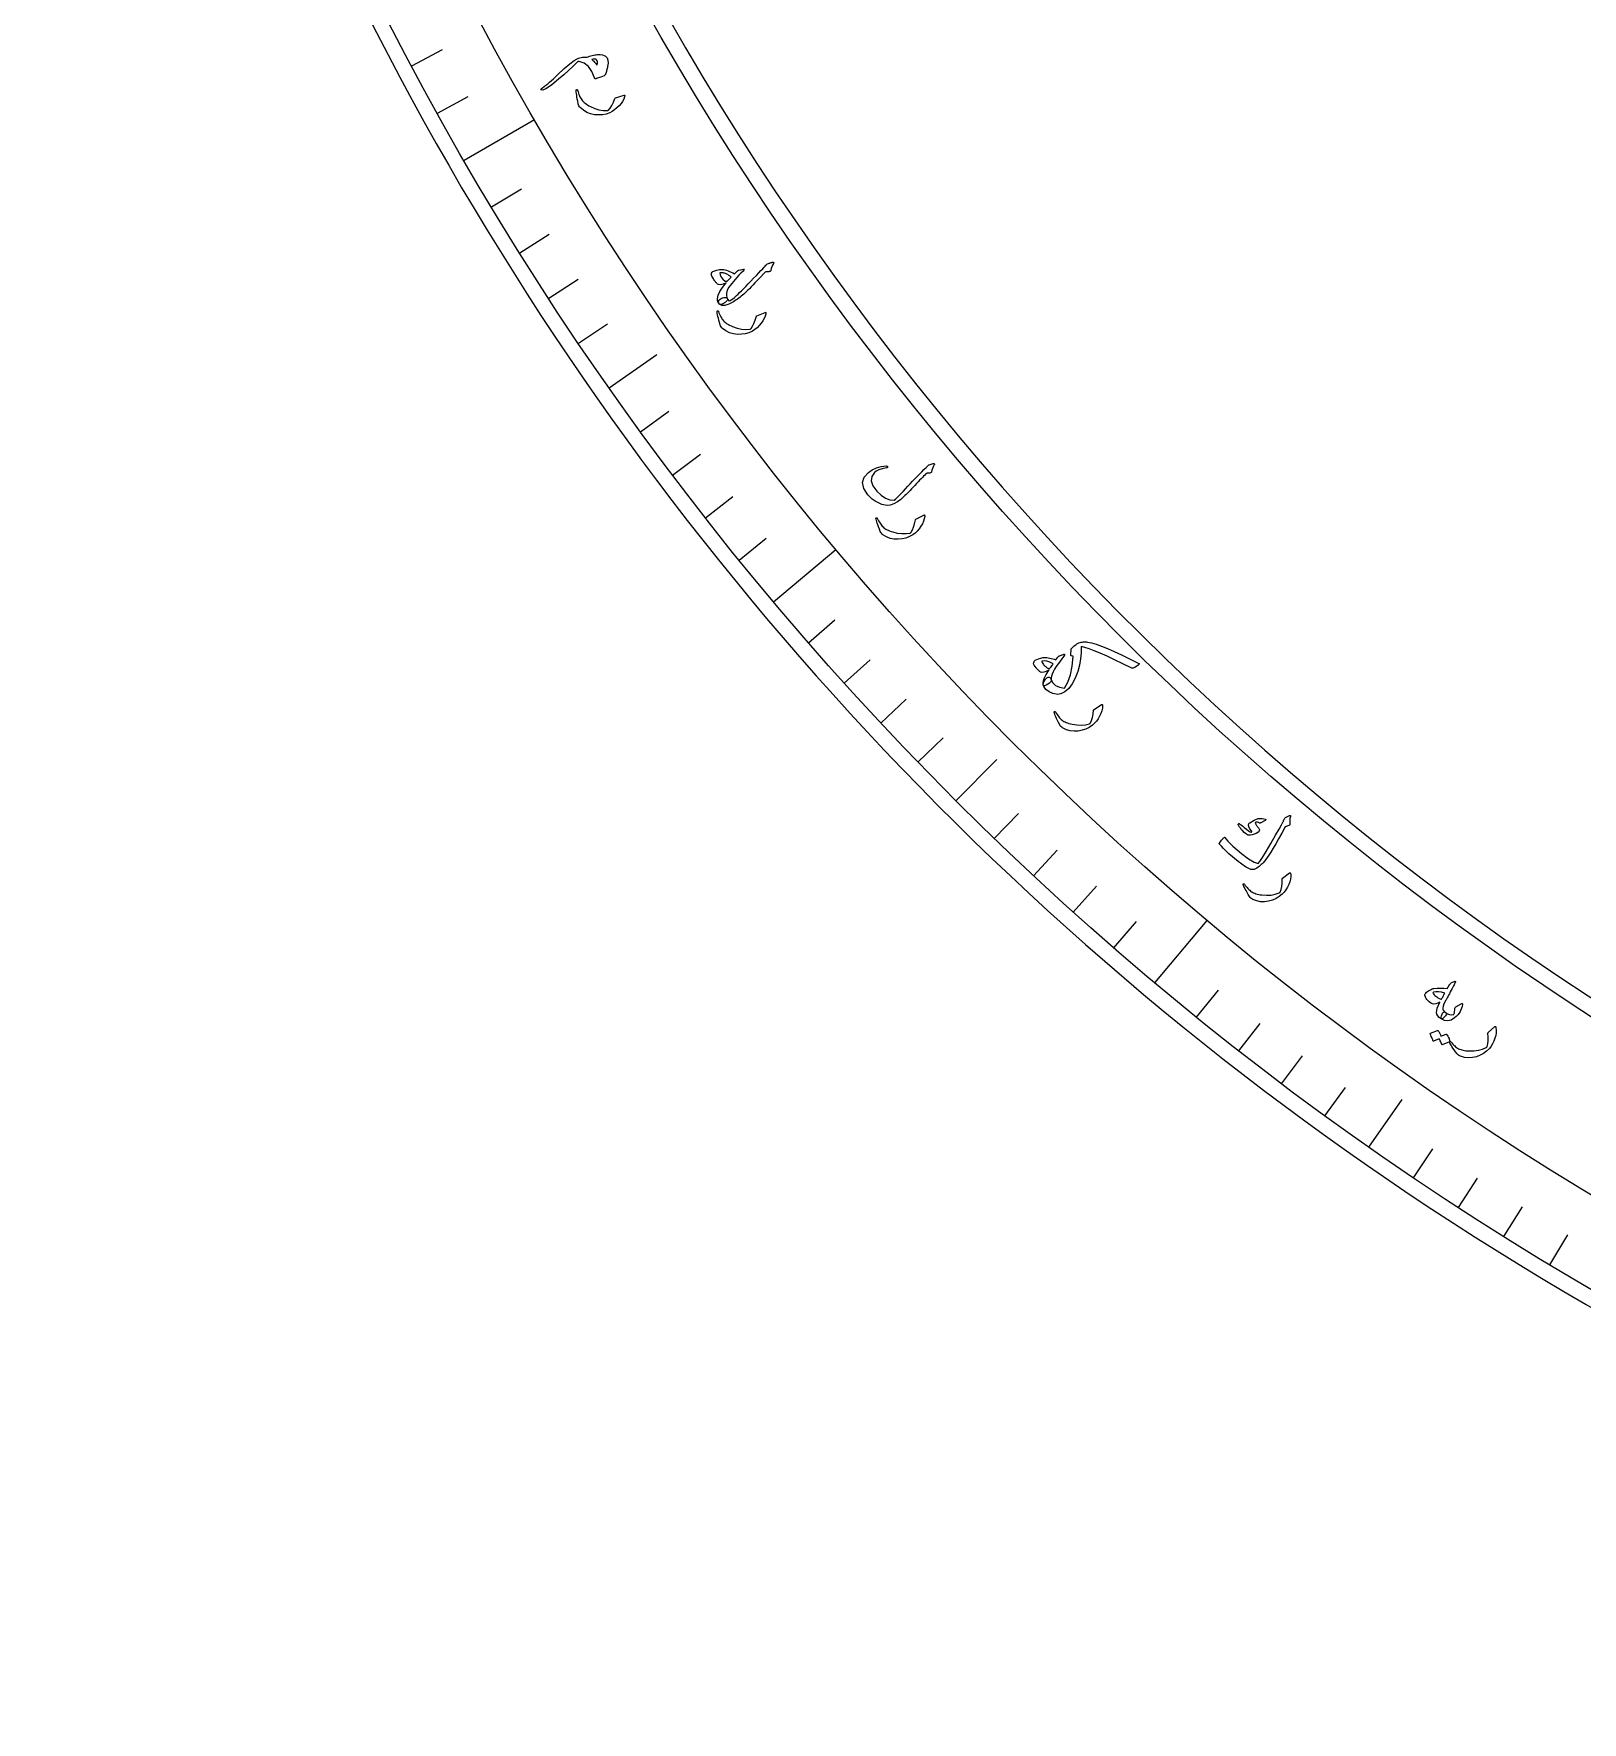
# Model space of a CAD drawing. Header units: millimetres. Extents: x -75 to 75, y -75 to 98.
# Drawn here: x -75 to -37.65, y -75 to -34.26 of the extents above; entities that cross this region are included whole.
import ezdxf

# ---------------------------------------------------------------- set-up
doc = ezdxf.new("R2010")
doc.units = ezdxf.units.MM
for name, color, linetype in [('CUT_INNER', 6, 'Continuous'), ('CUT_OUTER', 1, 'Continuous'), ('ENGRAVE', 7, 'Continuous'), ('ENGRAVE_FINE', 8, 'Continuous'), ('TEXT', 5, 'Continuous')]:
    doc.layers.add(name, color=color, linetype=linetype)

msp = doc.modelspace()

# ---------------------------------------------------------------- linework, layer by layer
at = {"layer": 'CUT_INNER'}
msp.add_arc((0.0001, -0.0002), 68.6249, 92.275813, 359.648624, dxfattribs=at)
at = {"layer": 'CUT_OUTER'}
msp.add_arc((0.0001, -0.0001), 74.9999, 179.924179, 0.000091, dxfattribs=at)
at = {"layer": 'ENGRAVE'}
for points in [[(-64.6207, -37.3087), (-62.9202, -36.327)], [(-61.1231, -42.7988), (-59.9742, -41.9944)], [(-57.1603, -47.9632), (-55.6562, -46.7011)], [(-52.7625, -52.7625), (-51.7708, -51.7708)], [(-47.9632, -57.1603), (-46.7011, -55.6562)], [(-42.7988, -61.1231), (-41.9944, -59.9742)]]:
    msp.add_lwpolyline(points, dxfattribs=at)
for radius in [74.6175, 72.654, 69.0075]:
    msp.add_circle((0, 0), radius, dxfattribs=at)
at = {"layer": 'ENGRAVE_FINE'}
for points in [[(-65.8833, -35.0308), (-65.1403, -34.6357)], [(-65.2619, -36.1753), (-64.5259, -35.7673)], [(-63.9597, -38.4309), (-63.2384, -37.9974)], [(-63.2792, -39.5413), (-62.5656, -39.0953)], [(-62.5795, -40.6396), (-61.8738, -40.1813)], [(-61.8607, -41.7256), (-61.1631, -41.255)], [(-60.3668, -43.8591), (-59.686, -43.3644)], [(-59.5922, -44.9059), (-58.9201, -44.3995)], [(-58.7994, -45.9391), (-58.1363, -45.421)], [(-57.9887, -46.9583), (-57.3347, -46.4287)], [(-56.3145, -48.9535), (-55.6795, -48.4014)], [(-55.4516, -49.9289), (-54.8263, -49.3658)], [(-54.5718, -50.889), (-53.9564, -50.3151)], [(-53.6753, -51.8337), (-53.07, -51.2491)], [(-51.8337, -53.6753), (-51.2491, -53.07)], [(-50.889, -54.5718), (-50.3151, -53.9564)], [(-49.9289, -55.4516), (-49.3658, -54.8263)], [(-48.9535, -56.3145), (-48.4014, -55.6795)], [(-46.9583, -57.9887), (-46.4287, -57.3347)], [(-45.9391, -58.7994), (-45.421, -58.1363)], [(-44.9059, -59.5922), (-44.3995, -58.9201)], [(-43.8591, -60.3668), (-43.3644, -59.686)], [(-41.7256, -61.8607), (-41.255, -61.1631)], [(-40.6396, -62.5795), (-40.1813, -61.8738)], [(-39.5413, -63.2792), (-39.0953, -62.5656)], [(-38.4309, -63.9597), (-37.9974, -63.2384)]]:
    msp.add_lwpolyline(points, dxfattribs=at)
at = {"layer": 'TEXT'}
for points in [[(-61.6638, -34.8215), (-61.6318, -34.81), (-61.5995, -34.7994), (-61.5668, -34.7896), (-61.5338, -34.7807), (-61.5006, -34.773), (-61.4673, -34.7668), (-61.4338, -34.7622), (-61.4002, -34.7592), (-61.3365, -34.7586), (-61.283, -34.765), (-61.2397, -34.7783), (-61.2067, -34.7985), (-61.1732, -34.839), (-61.1543, -34.8937), (-61.1497, -34.9627), (-61.1596, -35.046), (-61.1642, -35.0701), (-61.1696, -35.094), (-61.1756, -35.1177), (-61.1824, -35.1411), (-61.1898, -35.1646), (-61.1978, -35.188), (-61.2063, -35.2115), (-61.2155, -35.2351), (-61.2213, -35.2478), (-61.2282, -35.2581), (-61.2362, -35.2661), (-61.2453, -35.2716), (-61.2859, -35.2868), (-61.3223, -35.3002), (-61.3545, -35.3117), (-61.3824, -35.3215), (-61.4057, -35.3292), (-61.4239, -35.335), (-61.4371, -35.3388), (-61.4452, -35.3406), (-61.4567, -35.3401), (-61.4659, -35.3361), (-61.4729, -35.3288), (-61.4775, -35.318), (-61.5387, -35.1653), (-61.6205, -35.0489), (-61.723, -34.9687), (-61.8464, -34.9247), (-61.859, -34.9237), (-61.8701, -34.9253), (-61.8798, -34.9295), (-61.8881, -34.9361), (-61.9929, -35.038), (-62.1033, -35.1415), (-62.2195, -35.2465), (-62.3414, -35.3532), (-62.5088, -35.4907), (-62.6349, -35.5798), (-62.7198, -35.6203), (-62.7636, -35.6123), (-62.767, -35.6008), (-62.7629, -35.5879), (-62.7512, -35.5734), (-62.732, -35.5574), (-62.6898, -35.5275), (-62.6468, -35.495), (-62.6028, -35.4598), (-62.558, -35.422), (-62.5122, -35.3818), (-62.4654, -35.3396), (-62.4177, -35.2954), (-62.369, -35.2491), (-62.2055, -35.0941), (-62.0724, -34.9776), (-61.9698, -34.8994), (-61.8977, -34.8592), (-61.8614, -34.8456), (-61.827, -34.8348), (-61.7944, -34.8266), (-61.7638, -34.8213), (-61.7354, -34.8183), (-61.7092, -34.8173), (-61.6853, -34.8184), (-61.6638, -34.8215)], [(-61.5424, -34.8783), (-61.5258, -34.8913), (-61.5093, -34.9054), (-61.4928, -34.9208), (-61.4764, -34.9374), (-61.46, -34.9551), (-61.4439, -34.9738), (-61.4279, -34.9935), (-61.4121, -35.0143), (-61.406, -34.969), (-61.4059, -34.9329), (-61.4118, -34.9059), (-61.4236, -34.8881), (-61.4469, -34.8721), (-61.4745, -34.8652), (-61.5064, -34.8673), (-61.5424, -34.8783)], [(-60.7638, -35.7402), (-60.76, -35.7393), (-60.7566, -35.739), (-60.7538, -35.7393), (-60.7516, -35.7403), (-60.7482, -35.7451), (-60.7468, -35.7526), (-60.7474, -35.7629), (-60.7502, -35.7758), (-60.77, -35.8318), (-60.7985, -35.887), (-60.8357, -35.9412), (-60.8817, -35.9946), (-60.9346, -36.0463), (-60.99, -36.0916), (-61.048, -36.1305), (-61.1086, -36.163), (-61.196, -36.193), (-61.2864, -36.2105), (-61.3799, -36.2157), (-61.4764, -36.2084), (-61.572, -36.1879), (-61.6609, -36.1522), (-61.7431, -36.1014), (-61.8185, -36.0354), (-61.836, -36.0161), (-61.85, -35.9948), (-61.8607, -35.9715), (-61.8679, -35.9462), (-61.8799, -35.8853), (-61.8902, -35.83), (-61.8988, -35.7804), (-61.9058, -35.7364), (-61.9111, -35.6983), (-61.9147, -35.666), (-61.9165, -35.6396), (-61.9166, -35.6191), (-61.9157, -35.6143), (-61.9143, -35.6104), (-61.9124, -35.6075), (-61.9099, -35.6054), (-61.9062, -35.6038), (-61.9023, -35.6029), (-61.8982, -35.6029), (-61.894, -35.6036), (-61.8901, -35.6055), (-61.8869, -35.6087), (-61.8844, -35.6132), (-61.8827, -35.6191), (-61.8729, -35.6554), (-61.8624, -35.6894), (-61.8513, -35.7212), (-61.8394, -35.7507), (-61.8267, -35.7783), (-61.8131, -35.8041), (-61.7985, -35.8281), (-61.783, -35.8503), (-61.7658, -35.8715), (-61.7461, -35.8923), (-61.7241, -35.9128), (-61.6997, -35.933), (-61.6728, -35.9528), (-61.6432, -35.9721), (-61.611, -35.991), (-61.5762, -36.0093), (-61.4712, -36.0564), (-61.3679, -36.0888), (-61.2666, -36.1064), (-61.1671, -36.1094), (-61.1595, -36.1089), (-61.1518, -36.1065), (-61.144, -36.1022), (-61.1361, -36.096), (-61.0966, -36.047), (-61.0579, -35.9839), (-61.0199, -35.9066), (-60.9825, -35.8153), (-60.9795, -35.8105), (-60.9765, -35.8069), (-60.9733, -35.8044), (-60.9701, -35.8031)], [(-57.1893, -39.7668), (-57.1789, -39.7641), (-57.1701, -39.7641), (-57.1629, -39.7669), (-57.1574, -39.7723), (-57.1544, -39.7786), (-57.1539, -39.7856), (-57.1557, -39.7933), (-57.1599, -39.8017), (-57.1843, -39.8411), (-57.2026, -39.8807), (-57.2148, -39.9204), (-57.2207, -39.9602), (-57.2252, -39.975), (-57.2341, -39.9859), (-57.2472, -39.9929), (-57.2648, -39.996), (-57.2746, -39.9965), (-57.2846, -39.9969), (-57.2946, -39.9972), (-57.3047, -39.9974), (-57.3149, -39.9976), (-57.3249, -39.9978), (-57.3348, -39.9982), (-57.3447, -39.9987), (-57.3607, -40.0113), (-57.4017, -40.0518), (-57.4677, -40.1201), (-57.5585, -40.2165), (-57.6084, -40.2695), (-57.6554, -40.3191), (-57.6996, -40.3652), (-57.7409, -40.4077), (-57.7795, -40.4465), (-57.8152, -40.4813), (-57.848, -40.5123), (-57.8779, -40.5394), (-57.9067, -40.5641), (-57.9359, -40.5883), (-57.9655, -40.6118), (-57.9956, -40.6346), (-58.0262, -40.6569), (-58.0576, -40.6787), (-58.0895, -40.7), (-58.1222, -40.7207), (-58.2368, -40.7831), (-58.3316, -40.8139), (-58.4066, -40.813), (-58.4618, -40.7805), (-58.4789, -40.7573), (-58.4854, -40.7338), (-58.4812, -40.7099), (-58.4664, -40.6858), (-58.4447, -40.6635), (-58.4197, -40.6455), (-58.3915, -40.6317), (-58.36, -40.622), (-58.3285, -40.6165), (-58.3037, -40.6175), (-58.2855, -40.6251), (-58.2739, -40.6391), (-58.2667, -40.6512), (-58.2602, -40.662), (-58.2544, -40.6716), (-58.2494, -40.6798), (-58.2447, -40.6868), (-58.2402, -40.6924), (-58.2359, -40.6967), (-58.2317, -40.6996), (-58.2007, -40.6895), (-58.16, -40.6649), (-58.1096, -40.6258), (-58.0495, -40.5723), (-58.0146, -40.5391), (-57.9752, -40.5005), (-57.931, -40.4564), (-57.8823, -40.4069), (-57.8286, -40.3519), (-57.77, -40.2915), (-57.7062, -40.2258), (-57.6375, -40.1546), (-57.5703, -40.085), (-57.5114, -40.0237), (-57.4607, -39.9707), (-57.4183, -39.9261), (-57.3841, -39.8898), (-57.3581, -39.8621), (-57.3401, -39.8429), (-57.3304, -39.8321), (-57.3167, -39.8193), (-57.3004, -39.8082), (-57.2814, -39.7986), (-57.2596, -39.7905), (-57.2482, -39.7874), (-57.2375, -39.7843), (-57.2276, -39.7812), (-57.2184, -39.7782), (-57.21, -39.7753), (-57.2023, -39.7724), (-57.1954, -39.7696), (-57.1893, -39.7668)], [(-58.2324, -40.3718), (-58.2745, -40.4448), (-58.2952, -40.514), (-58.2946, -40.5794), (-58.2727, -40.6409), (-58.2674, -40.6582), (-58.2696, -40.6766), (-58.2793, -40.6961), (-58.2966, -40.7167), (-58.3068, -40.7261), (-58.3175, -40.7352), (-58.3288, -40.744), (-58.3406, -40.7526), (-58.3529, -40.7605), (-58.3659, -40.7676), (-58.3794, -40.7739), (-58.3936, -40.7793), (-58.4179, -40.7866), (-58.4376, -40.7894), (-58.4529, -40.7878), (-58.4635, -40.7817), (-58.4837, -40.7527), (-58.4979, -40.7212), (-58.5063, -40.6872), (-58.5086, -40.6508), (-58.4926, -40.566), (-58.4519, -40.4739), (-58.3866, -40.3746), (-58.2967, -40.268), (-58.3739, -40.2964), (-58.4357, -40.3102), (-58.482, -40.3095), (-58.5129, -40.2943), (-58.5245, -40.2826), (-58.5362, -40.2697), (-58.548, -40.2559), (-58.5598, -40.2409), (-58.5718, -40.2248), (-58.5841, -40.2074), (-58.5966, -40.1887), (-58.6093, -40.1688), (-58.6315, -40.1313), (-58.6467, -40.1011), (-58.655, -40.0784), (-58.6563, -40.063), (-58.6503, -40.0322), (-58.639, -40.0084), (-58.6223, -39.9914), (-58.6003, -39.9814), (-58.5237, -39.9614), (-58.463, -39.9481), (-58.418, -39.9414), (-58.3888, -39.9413), (-58.3566, -39.9462), (-58.3232, -39.9536), (-58.2888, -39.9634), (-58.2534, -39.9757), (-58.2169, -39.9903), (-58.1794, -40.0075), (-58.1408, -40.027), (-58.1012, -40.049), (-58.0392, -39.991), (-58.0315, -39.9845), (-58.0243, -39.9785), (-58.0177, -39.9731), (-58.0116, -39.9682), (-58.006, -39.9641), (-58.0007, -39.961), (-57.9956, -39.9588), (-57.9909, -39.9577), (-57.886, -39.9361), (-57.8704, -39.9356), (-57.8658, -39.9431), (-57.8724, -39.9586), (-57.89, -39.982), (-57.9425, -40.0329), (-57.9921, -40.0833), (-58.0389, -40.1332), (-58.0828, -40.1826), (-58.124, -40.2313), (-58.1627, -40.2791), (-58.1988, -40.3259), (-58.2324, -40.3718)], [(-58.1791, -40.1281), (-58.1912, -40.1183), (-58.2041, -40.1084), (-58.2177, -40.0984), (-58.2321, -40.0882), (-58.2474, -40.0782), (-58.2639, -40.0687), (-58.2817, -40.0598), (-58.3007, -40.0514), (-58.3194, -40.0432), (-58.3383, -40.0364), (-58.3572, -40.0309), (-58.3761, -40.0267), (-58.395, -40.0239), (-58.4138, -40.0227), (-58.4326, -40.0229), (-58.4512, -40.0247), (-58.4419, -40.0765), (-58.4173, -40.127), (-58.3773, -40.1762), (-58.3219, -40.224), (-58.3092, -40.2287), (-58.2943, -40.228), (-58.277, -40.2218), (-58.2575, -40.2103)], [(-57.3612, -40.9793), (-57.3574, -40.978), (-57.3541, -40.9775), (-57.3513, -40.9776), (-57.349, -40.9783), (-57.3451, -40.9828), (-57.3431, -40.9902), (-57.3428, -41.0004), (-57.3444, -41.0136), (-57.3591, -41.0711), (-57.3827, -41.1286), (-57.415, -41.1859), (-57.456, -41.2431), (-57.5041, -41.2993), (-57.5553, -41.3493), (-57.6097, -41.3932), (-57.6672, -41.431), (-57.7516, -41.4685), (-57.8401, -41.4941), (-57.9327, -41.5075), (-58.0295, -41.5088), (-58.1265, -41.4968), (-58.2182, -41.4691), (-58.3046, -41.4257), (-58.3855, -41.3667), (-58.4047, -41.349), (-58.4206, -41.329), (-58.4332, -41.3068), (-58.4427, -41.2823), (-58.46, -41.2226), (-58.4751, -41.1685), (-58.4881, -41.1198), (-58.499, -41.0767), (-58.5077, -41.0391), (-58.5141, -41.0072), (-58.5182, -40.9811), (-58.5201, -40.9607), (-58.5196, -40.9558), (-58.5186, -40.9519), (-58.5169, -40.9488), (-58.5146, -40.9465), (-58.5111, -40.9445), (-58.5073, -40.9433), (-58.5033, -40.9429), (-58.499, -40.9433), (-58.4949, -40.9448), (-58.4914, -40.9477), (-58.4886, -40.952), (-58.4863, -40.9577), (-58.4734, -40.993), (-58.46, -41.0259), (-58.446, -41.0566), (-58.4316, -41.085), (-58.4165, -41.1113), (-58.4007, -41.1358), (-58.384, -41.1584), (-58.3665, -41.1792), (-58.3475, -41.1988), (-58.3261, -41.2178), (-58.3024, -41.2363), (-58.2763, -41.2542), (-58.2477, -41.2715), (-58.2166, -41.2882), (-58.1828, -41.3041), (-58.1466, -41.3193), (-58.0377, -41.3569), (-57.932, -41.38), (-57.8295, -41.3886), (-57.7301, -41.3828), (-57.7226, -41.3816), (-57.7151, -41.3785), (-57.7077, -41.3735), (-57.7004, -41.3667), (-57.6654, -41.3144), (-57.6325, -41.2481), (-57.6014, -41.1677), (-57.5723, -41.0734), (-57.5698, -41.0684), (-57.5671, -41.0645), (-57.5642, -41.0618), (-57.5611, -41.0603)], [(-53.3058, -44.6265), (-53.2986, -44.6252), (-53.2921, -44.6258), (-53.2863, -44.6284), (-53.2813, -44.6329), (-53.2779, -44.6388), (-53.277, -44.6455), (-53.2785, -44.6528), (-53.2825, -44.6609), (-53.307, -44.7065), (-53.3257, -44.7489), (-53.3385, -44.7882), (-53.3454, -44.8242), (-53.3488, -44.836), (-53.3566, -44.8451), (-53.3687, -44.8514), (-53.3853, -44.855), (-53.394, -44.8557), (-53.4024, -44.8565), (-53.4104, -44.8574), (-53.4181, -44.8582), (-53.4253, -44.8591), (-53.4319, -44.8597), (-53.438, -44.8602), (-53.4435, -44.8606), (-53.4532, -44.8617), (-53.4631, -44.865), (-53.4733, -44.8704), (-53.4836, -44.8781), (-53.5098, -44.9033), (-53.538, -44.9312), (-53.5682, -44.9618), (-53.6004, -44.9951), (-53.6347, -45.031), (-53.6712, -45.0694), (-53.7098, -45.1103), (-53.7506, -45.1538), (-53.7908, -45.1978), (-53.8288, -45.2389), (-53.8647, -45.277), (-53.8984, -45.3121), (-53.9301, -45.3444), (-53.9596, -45.3741), (-53.9871, -45.4012), (-54.0125, -45.4258), (-54.0905, -45.4949), (-54.1715, -45.552), (-54.2556, -45.5968), (-54.3428, -45.6293), (-54.4019, -45.6391), (-54.4685, -45.6337), (-54.5429, -45.6129), (-54.6249, -45.5767), (-54.7059, -45.5308), (-54.7761, -45.4827), (-54.8354, -45.4324), (-54.8838, -45.3799), (-54.9785, -45.2266), (-55.0079, -45.0855), (-54.9721, -44.9567), (-54.8712, -44.8402), (-54.7778, -44.7757), (-54.6733, -44.7285), (-54.5577, -44.6985), (-54.4311, -44.6857), (-54.423, -44.6859), (-54.4165, -44.6878), (-54.4116, -44.6914), (-54.4084, -44.6968), (-54.4062, -44.7034), (-54.4056, -44.7093), (-54.4066, -44.7145), (-54.4092, -44.719), (-54.4139, -44.7246), (-54.4194, -44.7288), (-54.4258, -44.7316), (-54.4329, -44.7331), (-54.5358, -44.7555), (-54.6185, -44.7805), (-54.6811, -44.8082), (-54.7234, -44.8387), (-54.7878, -44.9369), (-54.8002, -45.0452), (-54.7603, -45.1635), (-54.6681, -45.2917), (-54.5656, -45.3912), (-54.461, -45.4612), (-54.3546, -45.5017), (-54.2464, -45.5126), (-54.2193, -45.4878), (-54.1884, -45.4581), (-54.1534, -45.4236), (-54.1145, -45.3842), (-54.0716, -45.3398), (-54.0247, -45.2901), (-53.9738, -45.2353), (-53.9189, -45.1752), (-53.8616, -45.1139), (-53.8049, -45.0539), (-53.749, -44.9952), (-53.6937, -44.9377), (-53.6389, -44.8816), (-53.5847, -44.8269), (-53.5309, -44.7737), (-53.4777, -44.7219), (-53.4283, -44.6698), (-53.4218, -44.6649), (-53.4152, -44.6609), (-53.4085, -44.6578), (-53.4018, -44.6557)], [(-53.5318, -45.8688), (-53.5282, -45.8672), (-53.525, -45.8663), (-53.5222, -45.8662), (-53.5198, -45.8667), (-53.5156, -45.8709), (-53.5129, -45.878), (-53.5117, -45.8882), (-53.5121, -45.9015), (-53.5218, -45.9601), (-53.5401, -46.0194), (-53.5673, -46.0793), (-53.6031, -46.1399), (-53.6461, -46.2001), (-53.6927, -46.2545), (-53.743, -46.303), (-53.7969, -46.3456), (-53.8777, -46.3905), (-53.9636, -46.4237), (-54.0547, -46.4452), (-54.151, -46.4551), (-54.2487, -46.4516), (-54.3425, -46.4321), (-54.4323, -46.3965), (-54.5182, -46.3449), (-54.5388, -46.3289), (-54.5564, -46.3104), (-54.5709, -46.2894), (-54.5825, -46.2658), (-54.605, -46.2079), (-54.6249, -46.1553), (-54.6421, -46.108), (-54.6567, -46.0659), (-54.6686, -46.0293), (-54.6778, -45.9981), (-54.6842, -45.9724), (-54.6879, -45.9523), (-54.6879, -45.9474), (-54.6872, -45.9433), (-54.6858, -45.9401), (-54.6837, -45.9377), (-54.6804, -45.9354), (-54.6767, -45.9338), (-54.6727, -45.9331), (-54.6684, -45.9331), (-54.6642, -45.9342), (-54.6605, -45.9368), (-54.6573, -45.9409), (-54.6545, -45.9463), (-54.6386, -45.9803), (-54.6223, -46.012), (-54.6057, -46.0413), (-54.5888, -46.0683), (-54.5715, -46.0932), (-54.5535, -46.1162), (-54.535, -46.1373), (-54.5157, -46.1564), (-54.4951, -46.1742), (-54.4721, -46.1913), (-54.4468, -46.2076), (-54.4192, -46.2232), (-54.3892, -46.2379), (-54.3567, -46.2518), (-54.3218, -46.2646), (-54.2843, -46.2766), (-54.1726, -46.3045), (-54.0652, -46.3182), (-53.9623, -46.3177), (-53.8639, -46.3032), (-53.8565, -46.3013), (-53.8493, -46.2976), (-53.8424, -46.292), (-53.8357, -46.2845), (-53.8055, -46.2294), (-53.7785, -46.1604), (-53.7546, -46.0777), (-53.7339, -45.9811), (-53.7318, -45.9759), (-53.7295, -45.9718), (-53.7268, -45.9688), (-53.7239, -45.967)], [(-50.4604, -49.8443), (-50.462, -49.8724), (-50.4755, -49.8999), (-50.5009, -49.9271), (-50.5382, -49.9537), (-50.585, -49.9785), (-50.6197, -49.9898), (-50.6423, -49.9876), (-50.6528, -49.972), (-50.6538, -49.8998), (-50.6305, -49.8145), (-50.5828, -49.7162), (-50.5109, -49.6048), (-50.5813, -49.6417), (-50.6387, -49.6632), (-50.6832, -49.6695), (-50.7148, -49.6604), (-50.7275, -49.6514), (-50.7405, -49.641), (-50.7537, -49.6292), (-50.7672, -49.6159), (-50.7811, -49.6016), (-50.7954, -49.5864), (-50.8101, -49.5703), (-50.8253, -49.5534), (-50.8505, -49.5221), (-50.8689, -49.4959), (-50.8804, -49.4748), (-50.8852, -49.4588), (-50.8828, -49.4283), (-50.8752, -49.4037), (-50.8622, -49.3848), (-50.8439, -49.3718), (-50.7704, -49.3418), (-50.7111, -49.3204), (-50.666, -49.3077), (-50.6352, -49.3036), (-50.601, -49.305), (-50.5665, -49.308), (-50.5318, -49.3129), (-50.4968, -49.3194), (-50.4613, -49.3278), (-50.425, -49.3381), (-50.3878, -49.3504), (-50.3499, -49.3646), (-50.2988, -49.2998), (-50.2882, -49.2865), (-50.2774, -49.276), (-50.2665, -49.2682), (-50.2554, -49.2632), (-50.1573, -49.2284), (-50.1426, -49.2267), (-50.1371, -49.2333), (-50.1407, -49.2482), (-50.1534, -49.2713), (-50.2023, -49.3365), (-50.2467, -49.3967), (-50.2868, -49.4518), (-50.3224, -49.5019), (-50.3533, -49.547), (-50.3792, -49.5872), (-50.4002, -49.6226), (-50.4163, -49.6531), (-50.4394, -49.7072), (-50.4544, -49.7571), (-50.4615, -49.8028), (-50.4604, -49.8443)], [(-48.3602, -49.4398), (-48.3427, -49.4516), (-48.3371, -49.4646), (-48.3434, -49.4788), (-48.3617, -49.4941), (-48.4423, -49.5443), (-48.4638, -49.5564), (-48.4827, -49.5635), (-48.499, -49.5659), (-48.5128, -49.5634), (-48.7325, -49.4562), (-48.9331, -49.3603), (-49.1145, -49.2762), (-49.2769, -49.2039), (-49.4204, -49.144), (-49.5448, -49.097), (-49.6504, -49.0631), (-49.7371, -49.0424), (-49.737, -49.1917), (-49.7506, -49.3419), (-49.778, -49.493), (-49.8191, -49.645), (-49.8807, -49.8082), (-49.9531, -49.9442), (-50.0365, -50.0529), (-50.1311, -50.1341), (-50.1806, -50.1635), (-50.2254, -50.1836), (-50.2653, -50.1945), (-50.3004, -50.196), (-50.4176, -50.1736), (-50.5132, -50.1339), (-50.5872, -50.0771), (-50.6395, -50.0034), (-50.6524, -49.9623), (-50.6496, -49.9199), (-50.6312, -49.8762), (-50.5971, -49.8312), (-50.5651, -49.8002), (-50.5363, -49.7824), (-50.5107, -49.7777), (-50.4884, -49.7862), (-50.4811, -49.7943), (-50.474, -49.8067), (-50.4671, -49.8234), (-50.4604, -49.8443), (-50.4232, -49.9211), (-50.3569, -49.9802), (-50.2615, -50.0216), (-50.1371, -50.0449), (-50.0573, -49.9005), (-49.996, -49.7252), (-49.9527, -49.5192), (-49.9273, -49.2826), (-49.9282, -49.2775), (-49.9309, -49.2738), (-49.9355, -49.2715), (-49.942, -49.2708), (-49.9715, -49.2677), (-49.978, -49.2666), (-49.9825, -49.2632), (-49.9853, -49.2577), (-49.9861, -49.2499), (-49.9754, -49.0993), (-49.9709, -49.0916), (-49.9574, -49.0772), (-49.9349, -49.0563), (-49.9036, -49.0287), (-49.8692, -49.0005), (-49.8394, -48.9788), (-49.8141, -48.9638), (-49.7934, -48.9553), (-49.7643, -48.9473), (-49.7362, -48.9409), (-49.7092, -48.936), (-49.6833, -48.9327), (-49.6582, -48.9308), (-49.6341, -48.9303), (-49.6107, -48.9312), (-49.5883, -48.9334), (-49.4894, -48.9543), (-49.375, -48.9875), (-49.245, -49.033), (-49.0994, -49.0907), (-48.9382, -49.1603), (-48.7613, -49.2419), (-48.5687, -49.3351), (-48.3602, -49.4398)], [(-50.4101, -49.4559), (-50.4912, -49.4163), (-50.5648, -49.3924), (-50.631, -49.3843), (-50.6898, -49.3919), (-50.6862, -49.4106), (-50.678, -49.4311), (-50.6652, -49.4532), (-50.6477, -49.4771), (-50.6364, -49.4897), (-50.6246, -49.5019), (-50.6122, -49.5137), (-50.5992, -49.5252), (-50.5855, -49.5361), (-50.5709, -49.5463), (-50.5553, -49.5557), (-50.5387, -49.5644), (-50.5149, -49.5697), (-50.4905, -49.5612), (-50.4656, -49.539), (-50.4402, -49.5031), (-50.4299, -49.4852), (-50.4214, -49.4714), (-50.4148, -49.4616), (-50.4101, -49.4559)], [(-49.2452, -50.4432), (-49.2417, -50.4413), (-49.2385, -50.4402), (-49.2358, -50.4398), (-49.2333, -50.4401), (-49.2288, -50.4438), (-49.2255, -50.4507), (-49.2234, -50.4608), (-49.2226, -50.474), (-49.227, -50.5333), (-49.2401, -50.5939), (-49.2617, -50.656), (-49.2921, -50.7196), (-49.3295, -50.7834), (-49.3711, -50.8417), (-49.4169, -50.8945), (-49.4668, -50.9417), (-49.5433, -50.9936), (-49.6259, -51.0343), (-49.7147, -51.0638), (-49.8098, -51.0822), (-49.9074, -51.0874), (-50.0026, -51.0763), (-50.0952, -51.0489), (-50.1853, -51.005), (-50.2072, -50.991), (-50.2264, -50.9741), (-50.2428, -50.9545), (-50.2564, -50.932), (-50.284, -50.8763), (-50.3084, -50.8257), (-50.3298, -50.7801), (-50.3481, -50.7395), (-50.3632, -50.7041), (-50.3751, -50.6738), (-50.3838, -50.6488), (-50.3893, -50.6291), (-50.3897, -50.6242), (-50.3893, -50.6201), (-50.3882, -50.6168), (-50.3864, -50.6142), (-50.3832, -50.6116), (-50.3797, -50.6097), (-50.3758, -50.6086), (-50.3715, -50.6082), (-50.3672, -50.609), (-50.3633, -50.6112), (-50.3597, -50.615), (-50.3565, -50.6202), (-50.3376, -50.6526), (-50.3186, -50.6827), (-50.2994, -50.7104), (-50.2802, -50.7359), (-50.2608, -50.7591), (-50.2408, -50.7804), (-50.2205, -50.7997), (-50.1996, -50.8171), (-50.1774, -50.833), (-50.153, -50.848), (-50.1264, -50.862), (-50.0975, -50.8751), (-50.0664, -50.8871), (-50.0328, -50.898), (-49.9968, -50.9077), (-49.9584, -50.9163), (-49.8446, -50.9341), (-49.7365, -50.9382), (-49.6341, -50.9286), (-49.5373, -50.9054), (-49.5301, -50.9029), (-49.5233, -50.8986), (-49.5169, -50.8923), (-49.5109, -50.8843), (-49.4857, -50.8267), (-49.4649, -50.7556), (-49.4485, -50.6711), (-49.4364, -50.5731), (-49.4348, -50.5677), (-49.4328, -50.5634), (-49.4305, -50.5602), (-49.4277, -50.5581)], [(-44.6922, -53.1467), (-44.6978, -53.1713), (-44.7022, -53.1954), (-44.7055, -53.219), (-44.7076, -53.2419), (-44.7085, -53.2644), (-44.708, -53.2865), (-44.7061, -53.3082), (-44.7029, -53.3294), (-44.7033, -53.3395), (-44.7077, -53.348), (-44.7161, -53.3548), (-44.7285, -53.36), (-44.7974, -53.3843), (-44.8046, -53.3872), (-44.8103, -53.3899), (-44.8145, -53.3925), (-44.8172, -53.395), (-44.9005, -53.5472), (-44.9765, -53.6841), (-45.0452, -53.8057), (-45.1067, -53.9119), (-45.1611, -54.0025), (-45.2084, -54.0774), (-45.2486, -54.1365), (-45.2817, -54.1798), (-45.3476, -54.2587), (-45.3699, -54.2825), (-45.3935, -54.3054), (-45.4184, -54.3274), (-45.4446, -54.3485), (-45.4722, -54.3685), (-45.5013, -54.3875), (-45.5319, -54.4054), (-45.564, -54.4223), (-45.6445, -54.4196), (-45.7733, -54.3553), (-45.9501, -54.2292), (-46.1743, -54.0407), (-46.2417, -53.9788), (-46.3025, -53.9198), (-46.3567, -53.8635), (-46.4043, -53.8101), (-46.4074, -53.8038), (-46.4082, -53.7977), (-46.4068, -53.7918), (-46.4031, -53.7861), (-46.3836, -53.7606), (-46.3656, -53.7374), (-46.3493, -53.7168), (-46.3345, -53.6985), (-46.3211, -53.6825), (-46.309, -53.6686), (-46.2981, -53.6567), (-46.2885, -53.6468), (-46.2827, -53.6415), (-46.2778, -53.6401), (-46.2737, -53.6424), (-46.2705, -53.6485), (-46.2429, -53.6918), (-46.202, -53.7413), (-46.1477, -53.7971), (-46.08, -53.8591), (-45.8713, -54.0368), (-45.6993, -54.1654), (-45.5643, -54.2452), (-45.4667, -54.2766), (-45.4258, -54.2276), (-45.3612, -54.1303), (-45.2729, -53.9849), (-45.1608, -53.7913), (-45.0496, -53.5965), (-44.9659, -53.4489), (-44.9098, -53.3482), (-44.8814, -53.2945), (-44.8739, -53.2795), (-44.867, -53.2655), (-44.8606, -53.2524), (-44.8546, -53.2403), (-44.8492, -53.2293), (-44.8444, -53.2194), (-44.8403, -53.2107), (-44.8368, -53.2032), (-44.8283, -53.1875), (-44.818, -53.1744), (-44.8058, -53.164), (-44.7917, -53.1561), (-44.7104, -53.1204), (-44.7045, -53.1183), (-44.6996, -53.1179), (-44.6956, -53.119), (-44.6927, -53.1216), (-44.6907, -53.1269), (-44.6899, -53.1328), (-44.6904, -53.1394), (-44.6922, -53.1467)], [(-45.2912, -53.2114), (-45.2885, -53.2143), (-45.287, -53.2177), (-45.2865, -53.2216), (-45.2871, -53.2259), (-45.2887, -53.2289), (-45.2908, -53.2317), (-45.2934, -53.2345), (-45.2966, -53.2371), (-45.4019, -53.2934), (-45.4133, -53.2986), (-45.4231, -53.3015), (-45.4315, -53.3023), (-45.4383, -53.301), (-45.4631, -53.2897), (-45.4863, -53.2828), (-45.5082, -53.2801), (-45.5286, -53.2818), (-45.5357, -53.2858), (-45.538, -53.2945), (-45.5356, -53.308), (-45.5283, -53.3263), (-45.522, -53.3369), (-45.5154, -53.3476), (-45.5082, -53.3584), (-45.5006, -53.3692), (-45.4924, -53.3801), (-45.4835, -53.3913), (-45.474, -53.4027), (-45.4638, -53.4143), (-45.4379, -53.4654), (-45.4545, -53.511), (-45.5136, -53.5511), (-45.6152, -53.5857), (-45.6503, -53.5918), (-45.681, -53.5937), (-45.7075, -53.5913), (-45.7296, -53.5846), (-45.7504, -53.5732), (-45.7762, -53.5538), (-45.8067, -53.5265), (-45.8422, -53.4911), (-45.8599, -53.4727), (-45.8761, -53.4544), (-45.8908, -53.4365), (-45.904, -53.4187), (-45.9159, -53.4016), (-45.9269, -53.3852), (-45.9368, -53.3698), (-45.9457, -53.3551), (-45.9497, -53.3443), (-45.9509, -53.3347), (-45.9495, -53.3265), (-45.9454, -53.3195), (-45.939, -53.3141), (-45.9322, -53.3122), (-45.9249, -53.3137), (-45.9172, -53.3188), (-45.8939, -53.3363), (-45.8677, -53.3565), (-45.8388, -53.3795), (-45.807, -53.4052), (-45.7477, -53.4531), (-45.6995, -53.4883), (-45.6625, -53.5108), (-45.6366, -53.5206), (-45.6324, -53.5209), (-45.6289, -53.5196), (-45.626, -53.5167), (-45.6239, -53.5122), (-45.6233, -53.5087), (-45.6241, -53.5044), (-45.6262, -53.4993), (-45.6298, -53.4934), (-45.6662, -53.4429), (-45.6807, -53.4209), (-45.691, -53.3997), (-45.6972, -53.3792), (-45.6992, -53.3595), (-45.698, -53.3395), (-45.6927, -53.3223), (-45.6833, -53.3079), (-45.6698, -53.2963), (-45.5638, -53.231), (-45.4654, -53.1951), (-45.3746, -53.1886), (-45.2912, -53.2114)], [(-44.7099, -54.5035), (-44.7066, -54.5013), (-44.7035, -54.4999), (-44.7008, -54.4992), (-44.6984, -54.4994), (-44.6935, -54.5027), (-44.6896, -54.5093), (-44.6867, -54.5191), (-44.6848, -54.5322), (-44.684, -54.5916), (-44.6918, -54.6532), (-44.7081, -54.717), (-44.7328, -54.7829), (-44.7646, -54.8497), (-44.801, -54.9113), (-44.8421, -54.9679), (-44.8877, -55.0193), (-44.9594, -55.0775), (-45.0382, -55.1252), (-45.1242, -55.1623), (-45.2173, -55.1888), (-45.3141, -55.2024), (-45.4098, -55.1996), (-45.5045, -55.1802), (-45.598, -55.1443), (-45.6211, -55.1322), (-45.6417, -55.1171), (-45.6597, -55.0989), (-45.6752, -55.0777), (-45.7074, -55.0246), (-45.7362, -54.9763), (-45.7614, -54.9327), (-45.7831, -54.8938), (-45.8013, -54.8598), (-45.8157, -54.8307), (-45.8265, -54.8066), (-45.8337, -54.7873), (-45.8345, -54.7825), (-45.8345, -54.7784), (-45.8337, -54.775), (-45.8321, -54.7722), (-45.8292, -54.7694), (-45.8259, -54.7672), (-45.8221, -54.7658), (-45.8178, -54.7651), (-45.8135, -54.7654), (-45.8094, -54.7673), (-45.8055, -54.7708), (-45.8018, -54.7757), (-45.7802, -54.8064), (-45.7586, -54.8347), (-45.7372, -54.8607), (-45.7159, -54.8843), (-45.6945, -54.9058), (-45.6728, -54.9253), (-45.6508, -54.9428), (-45.6285, -54.9583), (-45.6051, -54.9723), (-45.5795, -54.9851), (-45.5517, -54.9967), (-45.5218, -55.0073), (-45.4897, -55.0165), (-45.4553, -55.0245), (-45.4186, -55.0311), (-45.3797, -55.0363), (-45.2648, -55.0443), (-45.1567, -55.039), (-45.0555, -55.0206), (-44.9611, -54.9891), (-44.9541, -54.986), (-44.9477, -54.9811), (-44.9419, -54.9744), (-44.9366, -54.9658), (-44.9164, -54.9063), (-44.9019, -54.8337), (-44.8928, -54.748), (-44.8893, -54.6493), (-44.8881, -54.6438), (-44.8865, -54.6394), (-44.8844, -54.636), (-44.8818, -54.6337)], [(-40.7334, -57.1244), (-40.7158, -57.1208), (-40.7071, -57.1251), (-40.7071, -57.1373), (-40.716, -57.1574), (-40.7223, -57.1688), (-40.731, -57.1847), (-40.7418, -57.2051), (-40.755, -57.23), (-40.7706, -57.2596), (-40.789, -57.294), (-40.8101, -57.3332), (-40.8341, -57.3771), (-40.8575, -57.4204), (-40.8786, -57.4591), (-40.8972, -57.4932), (-40.9133, -57.5228), (-40.927, -57.5478), (-40.938, -57.568), (-40.9465, -57.5834), (-40.9524, -57.5941), (-40.988, -57.6626), (-41.0097, -57.72), (-41.0178, -57.7662), (-41.012, -57.8013), (-41.0034, -57.8195), (-40.9897, -57.8371), (-40.9711, -57.854), (-40.9475, -57.8702), (-40.9352, -57.8823), (-40.9293, -57.8965), (-40.9299, -57.913), (-40.9368, -57.9317), (-40.9487, -57.9517), (-40.9629, -57.9704), (-40.9794, -57.9878), (-40.9982, -58.0039), (-41.0163, -58.0161), (-41.0321, -58.0236), (-41.0455, -58.0263), (-41.0565, -58.0243), (-41.1013, -57.992), (-41.1343, -57.9563), (-41.1556, -57.9174), (-41.1652, -57.8752), (-41.1628, -57.825), (-41.1487, -57.7666), (-41.1229, -57.7001), (-41.0856, -57.6255), (-41.1389, -57.6491), (-41.1864, -57.6637), (-41.2281, -57.6692), (-41.264, -57.6656), (-41.2884, -57.656), (-41.3141, -57.6407), (-41.3412, -57.6195), (-41.3695, -57.5925), (-41.3974, -57.5612), (-41.419, -57.5324), (-41.4343, -57.5062), (-41.4433, -57.4825), (-41.4471, -57.4586), (-41.4458, -57.4374), (-41.4393, -57.419), (-41.4276, -57.4033), (-41.4094, -57.3864), (-41.3869, -57.3693), (-41.3601, -57.3521), (-41.329, -57.3348), (-41.2965, -57.3183), (-41.2695, -57.3059), (-41.248, -57.2977), (-41.2321, -57.2935), (-41.1546, -57.2852), (-41.0748, -57.2825), (-40.9925, -57.2853), (-40.9079, -57.2936), (-40.8868, -57.2592), (-40.8682, -57.2298), (-40.8521, -57.2053), (-40.8387, -57.1858), (-40.8261, -57.1703), (-40.8129, -57.1578), (-40.799, -57.1484), (-40.7844, -57.1421)], [(-40.9703, -57.4062), (-41.0472, -57.3833), (-41.1183, -57.372), (-41.1835, -57.3721), (-41.2429, -57.3839), (-41.2487, -57.3871), (-41.2518, -57.3917), (-41.2522, -57.3975), (-41.25, -57.4046), (-41.2377, -57.4249), (-41.2226, -57.4446), (-41.2047, -57.4635), (-41.184, -57.4816), (-41.1605, -57.499), (-41.1342, -57.5157), (-41.1051, -57.5316), (-41.0732, -57.5467), (-41.0678, -57.5484), (-41.0615, -57.5493), (-41.0542, -57.5492), (-41.0459, -57.5482), (-41.0369, -57.5334), (-41.0278, -57.5179), (-41.0186, -57.5014), (-41.0092, -57.4841), (-40.9997, -57.4659), (-40.9901, -57.4469), (-40.9803, -57.427), (-40.9703, -57.4062)], [(-40.6981, -57.7356), (-40.5753, -57.663), (-40.56, -57.6563), (-40.5496, -57.6574), (-40.544, -57.6663), (-40.5433, -57.683), (-40.5507, -57.7262), (-40.5625, -57.7685), (-40.5786, -57.8098), (-40.5992, -57.85), (-40.6244, -57.8894), (-40.6546, -57.9281), (-40.6897, -57.966), (-40.7298, -58.0031), (-40.81, -58.0567), (-40.8912, -58.0781), (-40.9734, -58.0673), (-41.0565, -58.0243), (-41.0613, -58.0127), (-41.0587, -57.99), (-41.0485, -57.9563), (-41.0308, -57.9115), (-41.019, -57.8891), (-41.0066, -57.8727), (-40.9935, -57.8622), (-40.9798, -57.8576), (-40.9716, -57.8579), (-40.9635, -57.8601), (-40.9555, -57.8642), (-40.9475, -57.8702), (-40.8988, -57.9023), (-40.8507, -57.9219), (-40.803, -57.9289), (-40.7559, -57.9233), (-40.7531, -57.9221), (-40.7508, -57.9198), (-40.7489, -57.9161), (-40.7474, -57.9113), (-40.7371, -57.8823), (-40.7297, -57.8506), (-40.7253, -57.8162), (-40.7237, -57.7792), (-40.7223, -57.7657), (-40.7175, -57.754), (-40.7095, -57.744), (-40.6981, -57.7356)], [(-39.7601, -58.2129), (-39.757, -58.2104), (-39.7541, -58.2087), (-39.7514, -58.2078), (-39.749, -58.2078), (-39.7439, -58.2106), (-39.7394, -58.2169), (-39.7356, -58.2264), (-39.7326, -58.2393), (-39.7266, -58.2984), (-39.729, -58.3604), (-39.7396, -58.4254), (-39.7584, -58.4932), (-39.7843, -58.5625), (-39.8151, -58.6271), (-39.8511, -58.6871), (-39.892, -58.7423), (-39.9583, -58.8066), (-40.0327, -58.861), (-40.115, -58.9055), (-40.2055, -58.94), (-40.3007, -58.9621), (-40.3963, -58.9677), (-40.4924, -58.9567), (-40.5887, -58.9291), (-40.6127, -58.919), (-40.6345, -58.9058), (-40.6541, -58.8892), (-40.6714, -58.8695), (-40.7081, -58.8194), (-40.741, -58.7738), (-40.7699, -58.7326), (-40.795, -58.6958), (-40.816, -58.6635), (-40.833, -58.6358), (-40.8459, -58.6127), (-40.8547, -58.5941), (-40.8559, -58.5894), (-40.8563, -58.5853), (-40.8558, -58.5819), (-40.8545, -58.579), (-40.8518, -58.5759), (-40.8487, -58.5734), (-40.845, -58.5717), (-40.8408, -58.5706), (-40.8365, -58.5706), (-40.8322, -58.5721), (-40.8281, -58.5752), (-40.824, -58.5797), (-40.7997, -58.6084), (-40.7758, -58.6347), (-40.7521, -58.6587), (-40.7288, -58.6804), (-40.7056, -58.7), (-40.6823, -58.7175), (-40.6589, -58.733), (-40.6353, -58.7465), (-40.6107, -58.7583), (-40.5841, -58.7688), (-40.5555, -58.778), (-40.5248, -58.7859), (-40.492, -58.7923), (-40.457, -58.7972), (-40.4199, -58.8005), (-40.3806, -58.8023), (-40.2655, -58.8002), (-40.1583, -58.7855), (-40.059, -58.7583), (-39.9677, -58.7187), (-39.9611, -58.715), (-39.9551, -58.7095), (-39.9499, -58.7023), (-39.9454, -58.6933), (-39.9305, -58.6322), (-39.9224, -58.5586), (-39.9209, -58.4725), (-39.926, -58.3739), (-39.9253, -58.3683), (-39.9241, -58.3637), (-39.9223, -58.3602), (-39.92, -58.3577)], [(-40.9356, -58.3994), (-40.9319, -58.3987), (-40.928, -58.3996), (-40.9238, -58.4019), (-40.9193, -58.4057), (-40.9067, -58.4239), (-40.8951, -58.4425), (-40.8844, -58.4613), (-40.8747, -58.4804), (-40.866, -58.4999), (-40.8582, -58.5201), (-40.8514, -58.5409), (-40.8454, -58.5623), (-40.8452, -58.5677), (-40.8466, -58.5723), (-40.8497, -58.5761), (-40.8545, -58.579), (-41.0292, -58.6513), (-41.0327, -58.6515), (-41.0361, -58.6491), (-41.0393, -58.6443), (-41.0425, -58.637), (-41.0441, -58.6311), (-41.0472, -58.6224), (-41.0519, -58.6109), (-41.0582, -58.5965), (-41.0661, -58.579), (-41.0756, -58.5584), (-41.0867, -58.5345), (-41.0994, -58.5074), (-41.2366, -58.5622), (-41.2418, -58.5632), (-41.2463, -58.5612), (-41.2499, -58.5562), (-41.2528, -58.5482), (-41.2552, -58.5414), (-41.2593, -58.5308), (-41.265, -58.5165), (-41.2723, -58.4985), (-41.2814, -58.4767), (-41.2926, -58.4508), (-41.3058, -58.421), (-41.321, -58.3871), (-41.3219, -58.3826), (-41.3212, -58.3792), (-41.3191, -58.3769), (-41.3154, -58.3756), (-41.1422, -58.3105), (-41.1386, -58.3099), (-41.1346, -58.3107), (-41.1304, -58.313), (-41.126, -58.3168), (-41.1148, -58.3317), (-41.1045, -58.347), (-41.0952, -58.3628), (-41.0869, -58.379), (-41.0794, -58.3955), (-41.0728, -58.4123), (-41.0669, -58.4293), (-41.0619, -58.4466)]]:
    msp.add_lwpolyline(points, close=True, dxfattribs=at)

doc.saveas('drawing.dxf')
